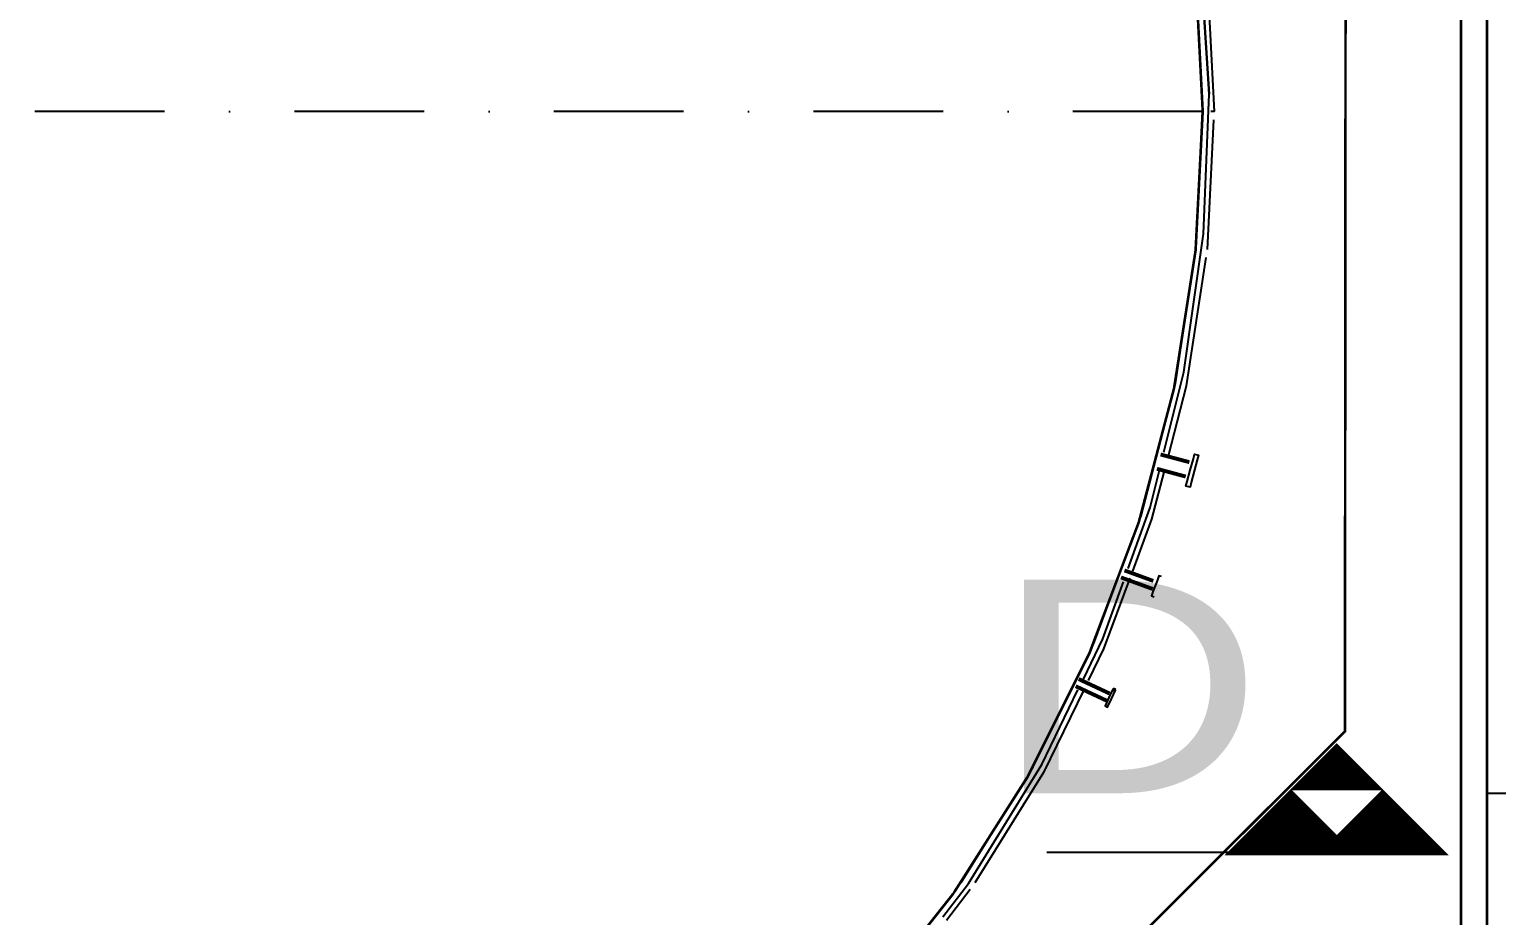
# Model space of a CAD drawing. Extents: x -57244 to 324435, y 15553 to 159369.
# Drawn here: x 165114 to 176421, y 116535 to 123362 of the extents above; entities that cross this region are included whole.
import ezdxf

# ---------------------------------------------------------------- set-up
doc = ezdxf.new("R2010")
doc.units = 0
doc.header["$LTSCALE"] = 2000
doc.header["$MEASUREMENT"] = 0
doc.linetypes.add('DASHDOT', pattern=[1, 0.5, -0.25, 0, -0.25])
doc.layers.add('BASE', color=253, linetype='CONTINUOUS')
doc.styles.add('TXT', font='TXT', dxfattribs={"height": 0.2})

msp = doc.modelspace()

# ---------------------------------------------------------------- linework, layer by layer
at = {"layer": 'BASE', "linetype": 'Continuous'}
for p, q in [((174136, 123936, 1200), (174205, 122862, 1200)), ((174102, 123780, 19694), (174156, 122728, 19694)), ((172350, 116783, 1200), (172916, 117698, 1200))]:
    msp.add_line(p, q, dxfattribs=at)
at = {"layer": 'BASE', "linetype": 'DASHDOT'}
for p, q in [((174156, 122728, 19694), (153422, 122728, 19694)), ((174246, 122728, 1201), (174219, 122728, 1201)), ((176355, 117478, 150), (176716, 117478, 150))]:
    msp.add_line(p, q, dxfattribs=at)
at = {"layer": 'BASE'}
msp.add_line((172955, 117024, 33950), (175949, 117024, 33950), dxfattribs=at)
at = {"layer": 'BASE', "linetype": 'Continuous'}
for points, const_width, elevation in [([(176346, 134365), (176346, 115142), (176146, 115225), (176146, 134365)], 20, 500), ([(176346, 115142), (176146, 115225), (176146, 134365)], 20, -100), ([(173042, 115749), (175252, 117954), (175260, 127481), (168529, 134224), (165563, 134226)], 20, 1200), ([(173936, 120604), (174101, 121659), (174156, 122728), (174101, 123795)], 20, 19694), ([(172808, 117608), (173285, 118563), (173663, 119565), (173936, 120601)], 20, 19694), ([(174053, 120028), (173831, 120087)], 30, 2200), ([(173803, 119977), (174025, 119917)], 30, 2200), ([(173775, 119113), (173553, 119194)], 30, 2200), ([(173526, 119140), (173771, 119051)], 30, 2200), ([(173177, 118302), (173415, 118191)], 30, 2200), ([(173200, 118357), (173438, 118246)], 30, 2200), ([(173483, 118271), (173463, 118280)], 30, 2159), ([(175252, 117954), (173848, 116554)], 20, 500), ([(172244, 116720), (172804, 117602)], 20, 19694), ([(172232, 116702), (171567, 115862), (170820, 115095)], 20, 19694)]:
    msp.add_lwpolyline(points, dxfattribs=dict(at, const_width=const_width, elevation=elevation))
at = {"layer": 'BASE', "linetype": 'DASHDOT', "elevation": 1200}
for points in [[(173891, 120077), (174031, 120616), (174192, 121667), (174246, 122728), (174192, 123789), (174031, 124840), (173765, 125868), (173395, 126865), (172928, 127819), (172365, 128720), (171715, 129561), (171447, 129843)], [(173617, 119189), (173765, 119588), (173859, 119951)], [(173276, 118347), (173395, 118591), (173596, 119134)], [(173240, 118274), (172928, 117637), (172365, 116735), (172182, 116498)]]:
    msp.add_lwpolyline(points, dxfattribs=at)
at = {"layer": 'BASE', "linetype": 'Continuous'}
for points, elevation in [([(173857, 120105), (174011, 120722), (174163, 121787), (174205, 122862), (174136, 123936), (173956, 124997), (173669, 126034), (173276, 127036), (172783, 127992), (172194, 128892), (171515, 129727), (171445, 129798)], 1220), ([(157950, 114099), (158868, 113548), (159838, 113094), (160849, 112742), (161891, 112496), (162953, 112359), (164023, 112331), (165091, 112414), (166144, 112606), (167172, 112905), (168164, 113309), (169109, 113812), (169998, 114410), (170820, 115095), (171567, 115862), (172232, 116702), (172807, 117605), (173285, 118563), (173663, 119565), (173936, 120601), (174101, 121659), (174156, 122728), (174101, 123797)], 19694), ([(174101, 123797), (174156, 122728), (174101, 121659), (173936, 120601), (173663, 119565), (173285, 118563), (172807, 117605), (172232, 116702), (171567, 115862), (170820, 115095), (169998, 114410), (169109, 113812), (168164, 113309), (167172, 112905), (166144, 112606), (165091, 112414)], 19694), ([(173581, 119210), (173751, 119678), (173823, 119966)], 1220), ([(173543, 119106), (173384, 118667), (173234, 118357)], 1220), ([(172152, 116526), (172350, 116783), (172916, 117698), (173194, 118274)], 1220)]:
    msp.add_lwpolyline(points, dxfattribs=dict(at, elevation=elevation))
at = {"layer": 'BASE', "linetype": 'Continuous', "extrusion": (-0.001306, 0.000199334, 0.999999), "elevation": 19491}
msp.add_lwpolyline([(174125, 121655), (174128, 121672), (174181, 122724)], dxfattribs=at)
at = {"layer": 'BASE', "linetype": 'Continuous', "extrusion": (0.005084, -0.000654153, 0.999987), "elevation": 20499}
msp.add_lwpolyline([(173963, 121450), (173840, 120648), (173833, 120618)], dxfattribs=at)
at = {"layer": 'BASE', "linetype": 'Continuous', "extrusion": (-0.001506, 0.000558521, 0.999999), "elevation": 19500}
msp.add_lwpolyline([(173893, 120316), (173708, 119604), (173694, 119567)], dxfattribs=at)
at = {"layer": 'BASE', "linetype": 'Continuous', "extrusion": (-0.001281, 0.000628201, 0.999999), "elevation": 19547}
msp.add_lwpolyline([(173578, 119264), (173338, 118614), (173314, 118567)], dxfattribs=at)
at = {"layer": 'BASE', "linetype": 'Continuous', "extrusion": (0.939675, -0.342069, 3.00521e-05), "const_width": 30, "elevation": 122596}
msp.add_lwpolyline([(171319, 2125), (171382, 2125), (171423, 2196), (171382, 2268), (171299, 2268), (171258, 2196), (171292, 2137)], dxfattribs=at)
at = {"layer": 'BASE', "linetype": 'Continuous', "extrusion": (0.002323, -0.001004, 0.999997), "elevation": 19978}
msp.add_lwpolyline([(172774, 117656), (172803, 117701), (173093, 118294)], dxfattribs=at)
at = {"layer": 'BASE', "linetype": 'Continuous', "extrusion": (-0.906446, 0.422321, 0), "const_width": 30, "elevation": -107283}
msp.add_lwpolyline([(-180329, 2159), (-180342, 2151)], dxfattribs=at)
at = {"layer": 'BASE', "linetype": 'Continuous', "const_width": 500, "elevation": 33950}
msp.add_lwpolyline([(174929, 117250), (175449, 117250), (175189, 117510)], close=True, dxfattribs=at)
at = {"layer": 'BASE', "linetype": 'Continuous', "extrusion": (-0.000955635, 0.000739676, 0.999999), "elevation": 19617}
msp.add_lwpolyline([(172657, 117328), (172310, 116772), (172268, 116718)], dxfattribs=at)
at = {"layer": 'BASE', "linetype": 'Continuous'}
for points in [[(174060, 119967, 2327), (174084, 120053, 2290), (174093, 120089, 2200), (174124, 120081, 2200), (174114, 120045, 2290), (174091, 119959, 2327), (174068, 119872, 2290), (174058, 119836, 2200), (174027, 119844, 2200), (174037, 119880, 2290)], [(173433, 118215, 2283), (173403, 118150, 2241), (173423, 118141, 2241), (173453, 118206, 2283), (173483, 118271, 2241), (173463, 118280, 2241)]]:
    msp.add_polyline3d(points, close=True, dxfattribs=at)
msp.add_polyline3d([(173839, 119146, 2200), (173818, 119153, 2200), (173804, 119115, 2271), (173775, 119037, 2271), (173761, 118998, 2200), (173782, 118991, 2200)], dxfattribs=at)

# ---------------------------------------------------------------- texts
at = {"layer": 'BASE', "linetype": 'Continuous', "style": 'TXT', "width": 1.309096}
msp.add_text('D', height=1646, dxfattribs=at).set_placement((172542, 117478, 33950))

doc.saveas('drawing.dxf')
